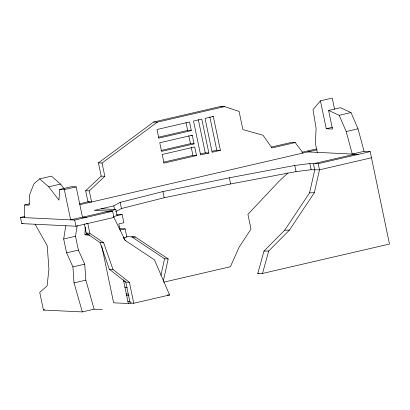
<?xml version="1.0" encoding="UTF-8"?>
<svg xmlns="http://www.w3.org/2000/svg" width="410" height="410" viewBox="0 0 410 410"><rect width="100%" height="100%" fill="white"/><g stroke="black" fill="none" stroke-linecap="round" stroke-linejoin="round"><path stroke-width="0.61" d="M24.595 217.638L24.6 204.974L29.576 203.826M88.56 234.94L84.947 234.766L85.29 227.14M86.515 217.32L82.466 217.121L76.147 186.898L71.545 186.673L59.722 189.415L58.932 200.157L48.734 186.832L39.611 178.883L33.928 183.818L29.571 194.811L29.115 205.195L24.6 204.974M102.213 309.57L94.146 309.181L82.328 311.918L74.02 282.885L72.918 266.889L66.579 252.842L63.683 238.979L65.8 225.725M94.146 309.181L85.839 280.148L84.742 264.153L78.402 250.105L75.501 236.242L77.213 225.515M160.925 275.387L164.564 258.756L131.774 236.847L135.387 237.021L168.177 258.93L163.323 281.101M334.57 109.25L332.238 98.082L320.42 100.819L326.252 128.735L332.484 129.037L328.6 110.439L339.188 115.318L346.199 131.543L352.257 154.063L364.075 151.326L370.189 151.618L389.5 244.047L262.497 273.46L257.757 273.547L263.989 251.089L284.678 230.2L309.601 192.823L314.742 169.909L313.455 163.749L309.837 163.575L294.754 165.461L229.328 177.796L162.898 191.588L120.14 202.361L113.811 205.866L94.31 210.381L112.647 211.268L113.934 217.428L125.193 240.439L154.488 259.878L169.602 294.974L133.773 303.272L130.16 303.098L125.778 282.126L109.362 269.273L100.081 242.612L86.233 233.075L84.317 223.916M262.497 273.46L268.724 251.002L289.419 230.112L314.337 192.736L319.482 169.822L318.191 163.662L313.455 163.749L354.758 154.18M320.42 100.819L312.999 109.685L316.095 128.248L315.413 143.438L317.279 152.376M104.816 176.295L89.277 190.896L91.594 201.986L87.981 201.812L85.664 190.722L101.203 176.121L104.816 176.295L102.049 163.047L157.266 122.18L224.547 106.595L239.086 111.428L242.884 129.606L263.02 135.233L271.917 147.954L295.261 142.547L303 153.027M287.917 172.999L279.159 181.169L247.922 214.312L251.012 229.103L239.163 247.076L230.394 266.741L163.677 282.193M101.203 176.121L98.436 162.873L153.653 122.006L220.934 106.421L224.547 106.595M115.625 211.734L121.427 208.521L164.184 197.748L230.615 183.957L296.04 171.621L311.123 169.735L319.482 169.822L371.481 157.783M213.318 116.466L205.046 118.382L212.124 152.274L220.395 150.357L213.318 116.466L212.113 116.409M158.255 137.253L187.693 130.436L191.306 130.611L189.502 121.98L156.999 129.509L158.798 138.139L191.306 130.611M192.269 135.228L159.767 142.757L161.566 151.382L194.073 143.859L192.269 135.228L191.065 135.172M328.6 110.439L340.418 107.702L351.006 112.576L358.022 128.807L364.075 151.326M161.022 150.501L190.46 143.684L194.073 143.859M39.611 178.883L51.429 176.146L60.552 184.095L64.329 189.03M339.188 115.318L351.006 112.576M48.734 186.832L60.552 184.095M163.467 162.206L192.905 155.39L196.518 155.564L194.714 146.939L162.211 154.467L164.015 163.093L196.518 155.564M200.531 153.945L205.261 152.848L208.874 153.027L201.792 119.136L193.52 121.052L200.598 154.939L208.874 153.027M212.057 151.275L216.782 150.183L220.395 150.357M326.252 128.735L332.469 127.295M59.722 189.415L64.329 189.635L76.147 186.898M271.379 147.067L291.648 142.373L295.261 142.547M346.199 131.543L358.022 128.807M113.934 217.428L75.983 226.217L21.786 223.604L20.5 217.443L24.856 216.434M79.325 203.816L89.231 201.525M301.847 152.279L315.997 149.004M79.842 204.708L317.12 149.758M21.786 223.604L23.027 223.317M82.466 217.121L70.643 219.862L64.329 189.635M82.902 217.146L115.83 209.52L117.117 215.68M20.5 217.443L74.697 220.057L112.647 211.268M318.191 163.662L370.189 151.618M113.411 216.541L122.139 214.517L123.856 222.732L118.833 223.896L120.12 230.056L125.142 228.893L126.859 237.108L123.512 237.887M63.683 238.979L75.501 236.242M66.579 252.842L78.402 250.105M72.918 266.889L84.742 264.153M74.02 282.885L85.839 280.148M35.111 224.244L47.217 245.651L48.923 269.221L47.094 285.913L39.739 292.422L43.424 310.042L44.664 309.755M101.736 245.923L113.616 302.805L128.34 303.518L131.405 302.811M257.757 273.547L259.002 273.255M309.601 192.823L314.337 192.736M284.678 230.2L289.419 230.112M263.989 251.089L268.724 251.002M167.234 295.015L169.602 294.974M84.947 234.766L89.826 234.997M126.526 236.626L135.387 237.021M153.653 122.006L157.266 122.18M307.787 151.915L358.371 154.355M98.436 162.873L102.049 163.047M85.664 190.722L89.277 190.896M101.106 208.808L115.83 209.52M116.619 214.251L122.139 214.517M86.597 223.424L87.801 223.481L89.846 233.249L103.694 242.787L112.975 269.447L129.391 282.3L133.773 303.272M119.623 228.626L125.142 228.893M86.233 233.075L89.846 233.249M100.081 242.612L103.694 242.787M164.564 258.756L168.177 258.93M109.362 269.273L112.975 269.447M123.487 281.05L125.327 281.137M125.778 282.126L129.391 282.3M124.773 287.21L127.228 287.328M125.993 293.996L128.443 294.113M126.49 295.425L128.94 295.543M127.776 301.591L130.231 301.709M43.424 310.042L82.328 311.918M220.934 106.421L222.143 106.825M123.118 237.2L125.193 240.439M309.837 163.575L311.123 169.735M294.754 165.461L296.04 171.621M229.328 177.796L230.615 183.957M209.833 116.906L216.782 150.183M198.312 119.576L205.261 152.848M186.017 122.426L187.693 130.436M188.784 135.674L190.46 143.684M191.229 147.38L192.905 155.39M162.898 191.588L164.184 197.748M120.14 202.361L121.427 208.521M113.811 205.866L114.585 209.561M123.379 279.763L128.34 303.518M74.697 220.057L75.983 226.217"/></g></svg>
